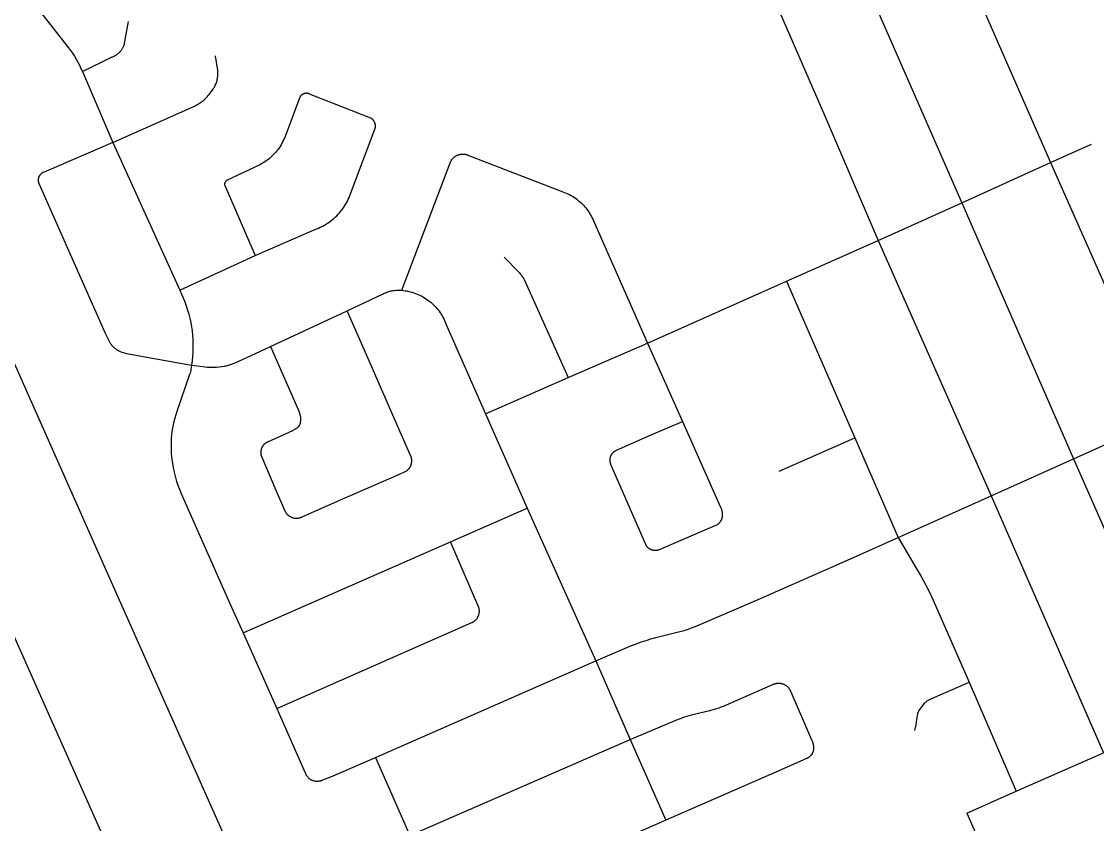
# Model space of a CAD drawing. Header units: inches. Extents: x 326453 to 344102, y 4677180 to 4689621.
# Drawn here: x 335754 to 336773, y 4681920 to 4682680 of the extents above; entities that cross this region are included whole.
import ezdxf

# ---------------------------------------------------------------- set-up
doc = ezdxf.new("R2010")
doc.units = ezdxf.units.IN
doc.header["$MEASUREMENT"] = 0
doc.layers.add('Street_Centreline', color=7, linetype='Continuous')

msp = doc.modelspace()

# ---------------------------------------------------------------- linework, layer by layer
at = {"layer": 'Street_Centreline'}
for p, q in [((336622.7996, 4682786.7001), (336728.0998, 4682546.4713)), ((336538.6799, 4682749.485), (336644.0211, 4682508.2343)), ((335811.8088, 4682632.5335), (335840.6216, 4682565.4732)), ((335840.6216, 4682565.4732), (335903.9129, 4682425.7648)), ((336728.0998, 4682546.4713), (336766.861, 4682563.8566)), ((336644.0211, 4682508.2343), (336728.0998, 4682546.4713)), ((336728.0998, 4682546.4713), (336835.0896, 4682304.35)), ((336565.1272, 4682472.6), (336644.0211, 4682508.2343)), ((336644.0211, 4682508.2343), (336749.982, 4682266.106)), ((336478.1676, 4682434.386), (336565.1272, 4682472.6)), ((336565.1272, 4682472.6), (336671.9608, 4682231.0464)), ((335903.9129, 4682425.7648), (335975.288, 4682458.4984)), ((336346.818, 4682375.5601), (336478.1676, 4682434.386)), ((336478.1676, 4682434.386), (336542.7689, 4682286.0262)), ((335990.0116, 4682372.5689), (336062.4317, 4682406.2854)), ((335731.9821, 4682390.1314), (335838.9934, 4682149.928)), ((336271.5811, 4682342.9804), (336346.818, 4682375.5601)), ((336346.818, 4682375.5601), (336379.8422, 4682301.3855)), ((335635.9093, 4682347.6718), (335850.7681, 4681865.4345)), ((336193.2681, 4682308.5987), (336271.5811, 4682342.9804)), ((336193.2681, 4682308.5987), (336232.8703, 4682219.5618)), ((336749.982, 4682266.106), (336835.0896, 4682304.35)), ((336471.1628, 4682254.4758), (336542.7689, 4682286.0262)), ((336542.7689, 4682286.0262), (336583.8054, 4682191.7841)), ((336671.9608, 4682231.0464), (336749.982, 4682266.106)), ((336749.982, 4682266.106), (336856.4408, 4682023.2584)), ((336583.8054, 4682191.7841), (336671.9608, 4682231.0464)), ((336671.9608, 4682231.0464), (336778.2187, 4681988.0085)), ((336160.3653, 4682187.5942), (336232.8703, 4682219.5618)), ((336232.8703, 4682219.5618), (336297.7303, 4682075.0834)), ((335964.0047, 4682101.5273), (336160.3653, 4682187.5942)), ((335838.9934, 4682149.928), (335946.4587, 4681908.8853)), ((335964.0047, 4682101.5273), (335995.7865, 4682029.9802)), ((336089.1091, 4681983.5099), (336297.7303, 4682075.0834)), ((336297.7303, 4682075.0834), (336330.3597, 4682000.7163)), ((336651.1136, 4682054.9932), (336695.5568, 4681951.62)), ((336121.6078, 4681909.6466), (336330.3597, 4682000.7163)), ((336330.3597, 4682000.7163), (336363.9584, 4681924.14)), ((336695.5568, 4681951.62), (336778.2187, 4681988.0085)), ((336089.1091, 4681983.5099), (336121.6078, 4681909.6466)), ((336648.7976, 4681930.7992), (336695.5568, 4681951.62)), ((336363.9584, 4681924.14), (336155.0241, 4681832.9122)), ((336648.7976, 4681930.7992), (336686.1167, 4681846.9104))]:
    msp.add_line(p, q, dxfattribs=at)
for points in [[(335704.1387, 4682839.1749), (335721.6021, 4682789.707), (335723.4037, 4682784.6985), (335725.3719, 4682779.7531), (335727.5043, 4682774.8763), (335729.7986, 4682770.0735), (335760.3433, 4682706.8459), (335761.5787, 4682704.3955), (335762.8964, 4682701.9883), (335764.2949, 4682699.6272), (335765.7726, 4682697.3149), (335767.3279, 4682695.0539), (335768.9588, 4682692.847), (335783.782, 4682673.9322), (335798.7075, 4682655.146), (335800.6792, 4682652.5286), (335802.5596, 4682649.845), (335804.3465, 4682647.0982), (335806.0379, 4682644.2915), (335807.6316, 4682641.4283), (335809.1258, 4682638.5119), (335810.5187, 4682635.5458), (335811.8088, 4682632.5335)], [(336460.2568, 4682715.4224), (336514.2187, 4682591.3675), (336565.1272, 4682472.6)], [(335811.8088, 4682632.5335), (335840.1794, 4682646.4139), (335840.7582, 4682646.6294), (335841.3293, 4682646.8647), (335841.8921, 4682647.1193), (335842.4458, 4682647.3931), (335842.9898, 4682647.6856), (335843.5234, 4682647.9966), (335844.0462, 4682648.3257), (335844.5573, 4682648.6724), (335845.0563, 4682649.0364), (335845.5426, 4682649.4173), (335846.0155, 4682649.8146), (335846.4745, 4682650.2279), (335846.9192, 4682650.6566), (335847.3489, 4682651.1003), (335847.7632, 4682651.5584), (335848.1616, 4682652.0305), (335848.5435, 4682652.5159), (335848.9087, 4682653.014), (335849.2566, 4682653.5244), (335849.5868, 4682654.0464), (335849.899, 4682654.5794), (335850.1927, 4682655.1227), (335850.4677, 4682655.6758), (335850.7237, 4682656.238), (335850.9602, 4682656.8085), (335851.177, 4682657.3869), (335851.374, 4682657.9723), (335851.5508, 4682658.5641), (335851.7072, 4682659.1617), (335851.8432, 4682659.7642), (335851.9584, 4682660.371), (335852.0528, 4682660.9814), (335855.5758, 4682679.8112)], [(335840.6216, 4682565.4732), (335917.8499, 4682599.958), (335918.8706, 4682600.4336), (335919.8754, 4682600.9417), (335920.8635, 4682601.4818), (335921.8336, 4682602.0535), (335922.785, 4682602.6559), (335923.7164, 4682603.2887), (335924.6271, 4682603.951), (335925.516, 4682604.6423), (335926.6737, 4682605.6042), (335927.7996, 4682606.6032), (335928.8925, 4682607.6382), (335929.9511, 4682608.7081), (335930.9745, 4682609.8119), (335931.9615, 4682610.9483), (335932.911, 4682612.1162), (335933.8221, 4682613.3143), (335934.6939, 4682614.5414), (335935.5253, 4682615.7961), (335936.3156, 4682617.0772), (335936.7913, 4682617.9099), (335937.2377, 4682618.7588), (335937.6542, 4682619.6227), (335938.0402, 4682620.5006), (335938.3954, 4682621.3915), (335938.7193, 4682622.2943), (335939.0114, 4682623.2078), (335939.2715, 4682624.1309), (335939.4992, 4682625.0625), (335939.6943, 4682626.0016), (335939.8564, 4682626.9468), (335939.9855, 4682627.8972), (335940.0813, 4682628.8515), (335940.1437, 4682629.8085), (335940.1727, 4682630.7671), (335940.1682, 4682631.7262), (335940.1302, 4682632.6845), (335940.0588, 4682633.6409), (335939.9541, 4682634.5943), (335939.8161, 4682635.5434), (335937.8796, 4682647.5315)], [(335975.288, 4682458.4984), (336033.4806, 4682483.7776), (336035.2515, 4682484.4945), (336036.9965, 4682485.2725), (336038.7133, 4682486.1107), (336040.4, 4682487.0081), (336042.0544, 4682487.9635), (336043.6746, 4682488.976), (336045.2587, 4682490.0441), (336046.8047, 4682491.1666), (336048.3107, 4682492.3423), (336049.7749, 4682493.5695), (336051.1956, 4682494.847), (336052.571, 4682496.173), (336053.8994, 4682497.5461), (336055.1794, 4682498.9645), (336056.4092, 4682500.4265), (336057.5875, 4682501.9305), (336058.7128, 4682503.4744), (336059.7837, 4682505.0566), (336060.799, 4682506.6751), (336061.7574, 4682508.3278), (336062.6577, 4682510.0129), (336063.499, 4682511.7283), (336064.2801, 4682513.4718), (336065.0001, 4682515.2415), (336065.6581, 4682517.0351), (336088.7743, 4682578.1599), (336088.8639, 4682578.4464), (336088.9437, 4682578.7359), (336089.0134, 4682579.0279), (336089.0732, 4682579.3222), (336089.1228, 4682579.6183), (336089.1623, 4682579.9159), (336089.1915, 4682580.2147), (336089.2105, 4682580.5144), (336089.2192, 4682580.8145), (336089.2176, 4682581.1147), (336089.2057, 4682581.4148), (336089.1836, 4682581.7142), (336089.1512, 4682582.0127), (336089.1086, 4682582.3099), (336089.0558, 4682582.6055), (336088.993, 4682582.8991), (336088.9201, 4682583.1903), (336088.8373, 4682583.4789), (336088.7446, 4682583.7645), (336088.6423, 4682584.0468), (336088.5303, 4682584.3254), (336088.4088, 4682584.6), (336088.278, 4682584.8702), (336088.138, 4682585.1358), (336087.989, 4682585.3965), (336087.8312, 4682585.6519), (336087.6647, 4682585.9018), (336087.4897, 4682586.1458), (336087.3065, 4682586.3836), (336087.1153, 4682586.6151), (336086.9162, 4682586.8399), (336086.7095, 4682587.0577), (336086.4955, 4682587.2683), (336086.2744, 4682587.4714), (336086.0465, 4682587.6669), (336085.812, 4682587.8544), (336085.5713, 4682588.0338), (336085.3245, 4682588.2048), (336085.072, 4682588.3673), (336084.8141, 4682588.521), (336026.8815, 4682611.3033), (336026.6702, 4682611.4056), (336026.4554, 4682611.5005), (336026.2375, 4682611.5881), (336026.0167, 4682611.668), (336025.7932, 4682611.7404), (336025.5675, 4682611.805), (336025.3396, 4682611.8617), (336025.1099, 4682611.9107), (336024.8787, 4682611.9516), (336024.6462, 4682611.9846), (336024.4127, 4682612.0096), (336024.1784, 4682612.0265), (336023.9438, 4682612.0354), (336023.7089, 4682612.0362), (336023.4742, 4682612.0289), (336023.2399, 4682612.0135), (336023.0062, 4682611.99), (336022.7735, 4682611.9586), (336022.542, 4682611.9191), (336022.312, 4682611.8717), (336022.0837, 4682611.8165), (336021.8575, 4682611.7534), (336021.6337, 4682611.6825), (336021.4123, 4682611.604), (336021.1938, 4682611.5179), (336020.9784, 4682611.4244), (336020.7664, 4682611.3234), (336020.5579, 4682611.2153), (336020.3533, 4682611.1), (336020.1528, 4682610.9778), (336019.9566, 4682610.8488), (336019.765, 4682610.713), (336019.5781, 4682610.5708), (336019.3963, 4682610.4222), (336019.2196, 4682610.2674), (336019.0484, 4682610.1067), (336018.8829, 4682609.9401), (336018.7231, 4682609.768), (336018.5694, 4682609.5905), (336018.4219, 4682609.4077), (336018.2808, 4682609.22), (336018.1462, 4682609.0276), (336018.0183, 4682608.8307), (336017.8972, 4682608.6294), (336017.7832, 4682608.4241), (336017.6763, 4682608.215), (336003.6247, 4682571.0526), (336002.9826, 4682569.4398), (336002.2847, 4682567.8504), (336001.532, 4682566.2863), (336000.7253, 4682564.7492), (335999.8655, 4682563.2412), (335998.9538, 4682561.7641), (335997.9913, 4682560.3195), (335996.979, 4682558.9094), (335995.9183, 4682557.5353), (335994.8104, 4682556.199), (335993.6567, 4682554.902), (335992.4585, 4682553.646), (335991.2173, 4682552.4324), (335989.9346, 4682551.2628), (335988.612, 4682550.1386), (335987.2511, 4682549.061), (335985.8535, 4682548.0315), (335984.4209, 4682547.0512), (335982.9551, 4682546.1214), (335981.4578, 4682545.2432), (335979.9308, 4682544.4176), (335948.8016, 4682529.7255), (335948.6712, 4682529.6612), (335948.5432, 4682529.5924), (335948.4176, 4682529.5192), (335948.2946, 4682529.4417), (335948.1744, 4682529.3599), (335948.0572, 4682529.2741), (335947.9429, 4682529.1842), (335947.8319, 4682529.0904), (335947.7242, 4682528.9928), (335947.6199, 4682528.8915), (335947.5192, 4682528.7867), (335947.4222, 4682528.6784), (335947.3291, 4682528.5669), (335947.2398, 4682528.4521), (335947.1546, 4682528.3343), (335947.0736, 4682528.2137), (335946.9968, 4682528.0903), (335946.9243, 4682527.9643), (335946.8562, 4682527.8359), (335946.7926, 4682527.7052), (335946.7336, 4682527.5723), (335946.6793, 4682527.4375), (335946.6296, 4682527.3009), (335946.5848, 4682527.1626), (335946.5447, 4682527.0229), (335946.5096, 4682526.8819), (335946.4793, 4682526.7397), (335946.454, 4682526.5966), (335946.4337, 4682526.4526), (335946.4185, 4682526.3081), (335946.4082, 4682526.1631), (335946.403, 4682526.0178), (335946.4028, 4682525.8725), (335946.4076, 4682525.7272), (335946.4176, 4682525.5822), (335946.4325, 4682525.4376), (335946.4524, 4682525.2936), (335946.4774, 4682525.1504), (335946.5073, 4682525.0082), (335946.5421, 4682524.8671), (335946.5818, 4682524.7272), (335946.6263, 4682524.5889), (335946.6756, 4682524.4521), (335946.7296, 4682524.3172), (335946.7883, 4682524.1842), (335946.8515, 4682524.0533), (335975.288, 4682458.4984)], [(335840.6216, 4682565.4732), (335777.9516, 4682538.4606), (335774.8027, 4682537.0681), (335774.5487, 4682536.9505), (335774.299, 4682536.8241), (335774.0538, 4682536.689), (335773.8135, 4682536.5455), (335773.5784, 4682536.3937), (335773.3486, 4682536.2337), (335773.1246, 4682536.0659), (335772.9066, 4682535.8904), (335772.6948, 4682535.7074), (335772.4896, 4682535.5171), (335772.291, 4682535.3197), (335772.0995, 4682535.1156), (335771.9152, 4682534.9049), (335771.7384, 4682534.688), (335771.5693, 4682534.4649), (335771.408, 4682534.2362), (335771.2548, 4682534.0019), (335771.1098, 4682533.7625), (335770.9733, 4682533.5181), (335770.8454, 4682533.2691), (335770.7263, 4682533.0159), (335770.616, 4682532.7586), (335770.5148, 4682532.4976), (335770.4227, 4682532.2333), (335770.34, 4682531.9659), (335770.2665, 4682531.6958), (335770.2026, 4682531.4233), (335770.1482, 4682531.1487), (335770.1033, 4682530.8724), (335770.0682, 4682530.5947), (335770.0427, 4682530.316), (335770.027, 4682530.0365), (335770.021, 4682529.7567), (335770.0248, 4682529.4768), (335770.0384, 4682529.1972), (335770.0616, 4682528.9183), (335770.0946, 4682528.6404), (335770.1373, 4682528.3637), (335770.1895, 4682528.0888), (335770.2513, 4682527.8158), (335770.3226, 4682527.5451), (335770.4033, 4682527.277), (335770.4933, 4682527.012), (335770.5925, 4682526.7503), (335770.7007, 4682526.4921), (335770.8179, 4682526.2379), (335770.9439, 4682525.988), (335801.5104, 4682456.844), (335833.4674, 4682385.1059), (335837.2046, 4682377.4968), (335837.5188, 4682376.884), (335837.854, 4682376.2824), (335838.2096, 4682375.6927), (335838.5855, 4682375.1156), (335838.981, 4682374.5518), (335839.3957, 4682374.002), (335839.8291, 4682373.4668), (335840.2807, 4682372.9468), (335840.7499, 4682372.4428), (335841.2363, 4682371.9552), (335841.7392, 4682371.4847), (335842.258, 4682371.0318), (335842.7921, 4682370.597), (335843.3408, 4682370.181), (335843.9036, 4682369.7841), (335844.4798, 4682369.4068), (335845.0686, 4682369.0496), (335845.6694, 4682368.713), (335846.2814, 4682368.3972), (335846.904, 4682368.1028), (335847.5363, 4682367.8299), (335849.0814, 4682367.2265), (335850.6468, 4682366.6782), (335852.2308, 4682366.1857), (335853.8312, 4682365.7497), (335855.446, 4682365.3706), (335857.0733, 4682365.049), (335915.1654, 4682354.7735)], [(336114.0244, 4682425.6394), (336160.6189, 4682547.7807), (336160.829, 4682548.1638), (336161.0521, 4682548.5394), (336161.288, 4682548.9072), (336161.5365, 4682549.2666), (336161.7971, 4682549.6173), (336162.0697, 4682549.9587), (336162.3539, 4682550.2906), (336162.6493, 4682550.6125), (336162.9557, 4682550.9241), (336163.2725, 4682551.2249), (336163.5996, 4682551.5146), (336163.9364, 4682551.7929), (336164.2826, 4682552.0595), (336164.6378, 4682552.3139), (336165.0015, 4682552.556), (336165.3733, 4682552.7855), (336165.7529, 4682553.002), (336166.1396, 4682553.2053), (336166.5331, 4682553.3951), (336166.9329, 4682553.5713), (336167.3386, 4682553.7337), (336167.7496, 4682553.882), (336168.1654, 4682554.016), (336168.5856, 4682554.1357), (336169.0097, 4682554.2408), (336169.4372, 4682554.3313), (336169.8675, 4682554.4069), (336170.3002, 4682554.4678), (336170.7347, 4682554.5137), (336171.1705, 4682554.5446), (336171.6071, 4682554.5605), (336172.0441, 4682554.5614), (336172.4808, 4682554.5472), (336172.9167, 4682554.518), (336173.3514, 4682554.4738), (336173.7843, 4682554.4147), (336174.2149, 4682554.3407), (336174.6427, 4682554.2519), (336175.0672, 4682554.1485), (336175.4879, 4682554.0305), (336175.9043, 4682553.8981), (336176.3159, 4682553.7514), (336176.7222, 4682553.5907), (336265.0377, 4682519.2635), (336266.6182, 4682518.7437), (336268.18, 4682518.1701), (336269.7211, 4682517.5432), (336271.2399, 4682516.8638), (336272.7344, 4682516.1327), (336274.203, 4682515.3507), (336275.6439, 4682514.5188), (336277.0554, 4682513.638), (336278.4359, 4682512.7092), (336279.7836, 4682511.7337), (336281.0972, 4682510.7125), (336282.3749, 4682509.6468), (336283.6152, 4682508.5379), (336284.8169, 4682507.3871), (336285.9783, 4682506.1958), (336287.0982, 4682504.9653), (336288.1751, 4682503.6971), (336289.208, 4682502.3927), (336290.1955, 4682501.0537), (336291.1364, 4682499.6815), (336292.0298, 4682498.2779), (336292.8744, 4682496.8444), (336293.6694, 4682495.3829), (336294.4138, 4682493.8949), (336295.1067, 4682492.3822), (336295.7472, 4682490.8467), (336346.818, 4682375.5601)], [(336210.9133, 4682456.8713), (336225.0788, 4682442.3389), (336226.0348, 4682441.2467), (336226.9547, 4682440.1238), (336227.8374, 4682438.9716), (336228.682, 4682437.7911), (336229.4876, 4682436.5836), (336230.2534, 4682435.3505), (336271.5811, 4682342.9804)], [(335903.9129, 4682425.7648), (335905.6663, 4682422.107), (335907.294, 4682418.3915), (335908.7941, 4682414.6227), (335910.1649, 4682410.805), (335911.4047, 4682406.9427), (335912.5122, 4682403.0405), (335913.486, 4682399.1027), (335914.325, 4682395.1341), (335915.0282, 4682391.1392), (335915.5948, 4682387.1226), (335916.0242, 4682383.089), (335916.3159, 4682379.0431), (335916.4694, 4682374.9897), (335916.4847, 4682370.9333), (335916.3618, 4682366.8789), (335916.1006, 4682362.8309), (335915.7017, 4682358.7942), (335915.1654, 4682354.7735)], [(336062.4317, 4682406.2854), (336096.3816, 4682422.3471), (336097.4099, 4682422.8284), (336098.454, 4682423.2748), (336099.5124, 4682423.6856), (336100.5842, 4682424.0605), (336101.668, 4682424.3989), (336102.7626, 4682424.7006), (336103.8668, 4682424.9651), (336104.9793, 4682425.1922), (336106.0988, 4682425.3816), (336107.224, 4682425.5331), (336108.3538, 4682425.6465), (336109.4867, 4682425.7217), (336110.6215, 4682425.7586), (336111.7569, 4682425.7572), (336112.8917, 4682425.7174), (336114.0244, 4682425.6394)], [(336114.0244, 4682425.6394), (336115.6922, 4682425.4719), (336117.3532, 4682425.2473), (336119.0056, 4682424.9659), (336120.6474, 4682424.628), (336122.2767, 4682424.2341), (336123.8914, 4682423.7846), (336125.4899, 4682423.28), (336127.0701, 4682422.7209), (336128.6302, 4682422.108), (336130.1684, 4682421.442), (336131.6828, 4682420.7237), (336133.1718, 4682419.9538), (336134.6335, 4682419.1334), (336136.0662, 4682418.2634), (336137.4682, 4682417.3448), (336138.838, 4682416.3787), (336140.1738, 4682415.3663), (336141.4742, 4682414.3086), (336142.7375, 4682413.207), (336143.9624, 4682412.0627), (336145.1473, 4682410.8771), (336146.2909, 4682409.6517), (336147.3918, 4682408.3877), (336148.4488, 4682407.0868), (336149.4605, 4682405.7504), (336150.4259, 4682404.3801), (336151.3437, 4682402.9775), (336152.2129, 4682401.5443), (336153.0325, 4682400.0822), (336153.8015, 4682398.5928), (336154.519, 4682397.078), (336155.1842, 4682395.5394), (336155.7963, 4682393.979), (336193.2681, 4682308.5987)], [(335990.0116, 4682372.5689), (336016.8505, 4682310.6436), (336017.0748, 4682310.1013), (336017.281, 4682309.5519), (336017.4689, 4682308.9959), (336017.638, 4682308.434), (336017.7885, 4682307.8667), (336017.9199, 4682307.2948), (336018.0322, 4682306.7188), (336018.1254, 4682306.1394), (336018.1992, 4682305.5572), (336018.2535, 4682304.9729), (336018.2884, 4682304.3871), (336018.3038, 4682303.8004), (336018.2997, 4682303.2136), (336018.276, 4682302.6272), (336018.2328, 4682302.042), (336018.1702, 4682301.4585), (336018.0882, 4682300.8774), (336017.9869, 4682300.2994), (336017.8664, 4682299.725), (336017.8053, 4682299.4759), (336017.7358, 4682299.229), (336017.6578, 4682298.9846), (336017.5716, 4682298.743), (336017.4772, 4682298.5045), (336017.3746, 4682298.2693), (336017.2642, 4682298.0378), (336017.1458, 4682297.8102), (336017.0198, 4682297.5868), (336016.8862, 4682297.3678), (336016.7453, 4682297.1535), (336016.5971, 4682296.9441), (336016.4418, 4682296.7399), (336016.2797, 4682296.5411), (336016.1108, 4682296.348), (336015.9355, 4682296.1607), (336015.7539, 4682295.9796), (336015.5662, 4682295.8047), (336015.3727, 4682295.6363), (336014.8864, 4682295.2411), (336014.3874, 4682294.8621), (336013.8761, 4682294.4997), (336013.3533, 4682294.1543), (336012.8194, 4682293.8263), (336012.2749, 4682293.5159), (336011.7206, 4682293.2237), (336011.157, 4682292.9497), (336010.5847, 4682292.6945), (335986.9657, 4682282.0073), (335986.6306, 4682281.8487), (335986.3012, 4682281.6785), (335985.9778, 4682281.4972), (335985.6609, 4682281.3047), (335985.3508, 4682281.1015), (335985.0479, 4682280.8877), (335984.7526, 4682280.6635), (335984.4652, 4682280.4293), (335984.186, 4682280.1853), (335983.9154, 4682279.9319), (335983.6537, 4682279.6692), (335983.4013, 4682279.3977), (335983.1583, 4682279.1176), (335982.9252, 4682278.8293), (335982.7021, 4682278.5332), (335982.4894, 4682278.2295), (335982.2874, 4682277.9186), (335982.0961, 4682277.601), (335981.9159, 4682277.277), (335981.747, 4682276.9469), (335981.5896, 4682276.6112), (335981.4439, 4682276.2703), (335981.31, 4682275.9246), (335981.1881, 4682275.5744), (335981.0784, 4682275.2202), (335980.981, 4682274.8625), (335980.8959, 4682274.5016), (335980.8234, 4682274.1381), (335980.7634, 4682273.7722), (335980.7162, 4682273.4044), (335980.6816, 4682273.0353), (335980.6598, 4682272.6652), (335980.6507, 4682272.2945), (335980.6545, 4682271.9238), (335980.6711, 4682271.5534), (335980.7004, 4682271.1838), (335980.7424, 4682270.8154), (335980.7972, 4682270.4487), (335980.8645, 4682270.0841), (335980.9444, 4682269.7221), (335981.0368, 4682269.363), (335981.1414, 4682269.0073), (335981.2583, 4682268.6555), (335981.3873, 4682268.3079), (335981.5281, 4682267.9649), (335981.6808, 4682267.627), (335994.8003, 4682236.3947), (336003.4937, 4682216.9615), (336003.6671, 4682216.5911), (336003.8533, 4682216.2269), (336004.0518, 4682215.8693), (336004.2626, 4682215.5188), (336004.4854, 4682215.1758), (336004.7199, 4682214.8407), (336004.9658, 4682214.5138), (336005.2228, 4682214.1957), (336005.4907, 4682213.8866), (336005.769, 4682213.587), (336006.0576, 4682213.2971), (336006.356, 4682213.0173), (336006.6638, 4682212.7481), (336006.9808, 4682212.4896), (336007.3065, 4682212.2422), (336007.6406, 4682212.0062), (336007.9826, 4682211.7818), (336008.3321, 4682211.5695), (336008.6887, 4682211.3692), (336009.0521, 4682211.1815), (336009.4217, 4682211.0063), (336009.7971, 4682210.8441), (336010.1779, 4682210.6949), (336010.5637, 4682210.5589), (336010.9539, 4682210.4363), (336011.3481, 4682210.3272), (336011.7458, 4682210.2319), (336012.1466, 4682210.1503), (336012.55, 4682210.0826), (336012.9554, 4682210.0288), (336013.3625, 4682209.9891), (336013.7707, 4682209.9635), (336014.1795, 4682209.9519), (336014.5885, 4682209.9545), (336014.9972, 4682209.9712), (336015.405, 4682210.002), (336015.8116, 4682210.0468), (336016.2163, 4682210.1056), (336016.6188, 4682210.1784), (336017.0186, 4682210.2651), (336017.415, 4682210.3655), (336017.8078, 4682210.4794), (336018.3651, 4682210.6614), (336018.9162, 4682210.8609), (336019.4608, 4682211.0778), (336019.9982, 4682211.3119), (336020.5279, 4682211.5629), (336058.4329, 4682228.3663), (336111.4114, 4682251.3553), (336116.7041, 4682253.7146), (336117.0698, 4682253.8853), (336117.4295, 4682254.0686), (336117.7825, 4682254.2644), (336118.1285, 4682254.4722), (336118.467, 4682254.692), (336118.7978, 4682254.9235), (336119.1202, 4682255.1662), (336119.434, 4682255.4201), (336119.7389, 4682255.6847), (336120.0343, 4682255.9597), (336120.32, 4682256.2449), (336120.5956, 4682256.5398), (336120.8608, 4682256.8441), (336121.1153, 4682257.1574), (336121.3586, 4682257.4794), (336121.5907, 4682257.8097), (336121.8112, 4682258.1478), (336122.0197, 4682258.4934), (336122.2161, 4682258.8461), (336122.4001, 4682259.2053), (336122.5716, 4682259.5708), (336122.7302, 4682259.9419), (336122.8758, 4682260.3184), (336123.0082, 4682260.6997), (336123.1274, 4682261.0854), (336123.233, 4682261.4749), (336123.325, 4682261.868), (336123.4033, 4682262.2639), (336123.4678, 4682262.6624), (336123.5184, 4682263.0629), (336123.555, 4682263.4648), (336123.5777, 4682263.8679), (336123.5863, 4682264.2714), (336123.5809, 4682264.675), (336123.5614, 4682265.0782), (336123.528, 4682265.4804), (336123.4806, 4682265.8813), (336123.4193, 4682266.2802), (336123.3441, 4682266.6768), (336123.2552, 4682267.0706), (336123.1527, 4682267.461), (336123.0366, 4682267.8476), (336122.9072, 4682268.2299), (336122.7646, 4682268.6075), (336110.1227, 4682297.3562), (336080.9564, 4682363.7828), (336062.4317, 4682406.2854)], [(335915.1654, 4682354.7735), (335926.0006, 4682353.3775), (335928.0084, 4682353.1509), (335930.0222, 4682352.9875), (335932.0403, 4682352.8874), (335934.0604, 4682352.8508), (335936.0808, 4682352.8777), (335938.6336, 4682352.9963), (335941.1808, 4682353.2035), (335943.7192, 4682353.4991), (335946.2458, 4682353.8828), (335947.2167, 4682354.0626), (335948.1817, 4682354.2715), (335949.14, 4682354.5093), (335950.0908, 4682354.7758), (335951.0331, 4682355.0708), (335951.9661, 4682355.394), (335956.593, 4682357.1281), (335975.5267, 4682365.727), (335990.0116, 4682372.5689)], [(335915.1654, 4682354.7735), (335914.8585, 4682352.1943), (335914.6258, 4682350.9503), (335914.3535, 4682349.7142), (335914.042, 4682348.4875), (335913.6916, 4682347.2713), (335913.3027, 4682346.0669), (335901.1464, 4682310.8081), (335900.1381, 4682307.764), (335899.2315, 4682304.6882), (335898.4278, 4682301.5838), (335897.7279, 4682298.4544), (335897.1324, 4682295.3035), (335896.6422, 4682292.1345), (335896.2576, 4682288.951), (335895.9792, 4682285.7564), (335895.8072, 4682282.5543), (335895.7419, 4682279.3483), (335895.7947, 4682275.4506), (335895.982, 4682271.5571), (335896.3038, 4682267.6724), (335896.7595, 4682263.8011), (335897.3487, 4682259.9478), (335898.0706, 4682256.1172), (335898.9244, 4682252.3139), (335899.9091, 4682248.5423), (335901.0234, 4682244.8069), (335902.2661, 4682241.1123), (335903.6357, 4682237.4628), (335905.1306, 4682233.8628), (335951.3793, 4682129.3908), (335964.0047, 4682101.5273)], [(336379.8422, 4682301.3855), (336415.8379, 4682220.4427), (336416.0966, 4682219.8325), (336416.3341, 4682219.2136), (336416.5498, 4682218.5869), (336416.7437, 4682217.953), (336416.9154, 4682217.3128), (336417.0648, 4682216.667), (336417.1917, 4682216.0164), (336417.2959, 4682215.3618), (336417.3772, 4682214.704), (336417.4357, 4682214.0437), (336417.4712, 4682213.3818), (336417.4787, 4682212.9928), (336417.4729, 4682212.6037), (336417.454, 4682212.215), (336417.4218, 4682211.8272), (336417.3766, 4682211.4407), (336417.3182, 4682211.056), (336417.2468, 4682210.6735), (336417.1624, 4682210.2936), (336417.0652, 4682209.9168), (336416.9552, 4682209.5435), (336416.8327, 4682209.1742), (336416.6977, 4682208.8092), (336416.5503, 4682208.4491), (336416.3908, 4682208.0941), (336416.2194, 4682207.7448), (336416.0362, 4682207.4015), (336415.8414, 4682207.0646), (336415.6353, 4682206.7345), (336415.4181, 4682206.4116), (336415.1901, 4682206.0963), (336414.9515, 4682205.7889), (336414.7026, 4682205.4898), (336414.4437, 4682205.1993), (336414.1751, 4682204.9177), (336413.8971, 4682204.6455), (336413.61, 4682204.3828), (336413.3141, 4682204.1301), (336413.0098, 4682203.8875), (336412.6975, 4682203.6554), (336357.8002, 4682180.1652), (336357.4821, 4682180.0355), (336357.1598, 4682179.9168), (336356.8336, 4682179.8093), (336356.5038, 4682179.713), (336356.171, 4682179.6282), (336355.8354, 4682179.5548), (336355.4975, 4682179.493), (336355.1577, 4682179.4428), (336354.8164, 4682179.4044), (336354.4739, 4682179.3777), (336354.1307, 4682179.3628), (336353.7872, 4682179.3597), (336353.4439, 4682179.3684), (336353.101, 4682179.3889), (336352.759, 4682179.4211), (336352.4183, 4682179.4651), (336352.0794, 4682179.5208), (336351.7425, 4682179.5881), (336351.4082, 4682179.6669), (336351.0768, 4682179.7572), (336350.7486, 4682179.8588), (336350.4242, 4682179.9716), (336350.1038, 4682180.0955), (336349.7879, 4682180.2304), (336349.4768, 4682180.376), (336349.1709, 4682180.5322), (336348.9108, 4682180.6765), (336348.6558, 4682180.8296), (336348.4062, 4682180.9913), (336348.1622, 4682181.1615), (336347.9243, 4682181.34), (336347.6926, 4682181.5265), (336347.4674, 4682181.7208), (336347.249, 4682181.9227), (336347.0376, 4682182.1319), (336346.8335, 4682182.3483), (336346.637, 4682182.5716), (336346.4482, 4682182.8014), (336346.2674, 4682183.0376), (336346.0948, 4682183.2798), (336345.9306, 4682183.5278), (336345.7749, 4682183.7813), (336345.6281, 4682184.0399), (336345.4902, 4682184.3034), (336345.3613, 4682184.5715), (336345.2418, 4682184.8439), (336345.1316, 4682185.1201), (336315.2043, 4682253.3886), (336312.0843, 4682260.6757), (336311.9461, 4682261.0145), (336311.8198, 4682261.3579), (336311.7056, 4682261.7055), (336311.6035, 4682262.0569), (336311.5137, 4682262.4115), (336311.4363, 4682262.7691), (336311.3714, 4682263.1292), (336311.3191, 4682263.4913), (336311.2793, 4682263.8551), (336311.2523, 4682264.22), (336311.238, 4682264.5856), (336311.2364, 4682264.9514), (336311.2475, 4682265.3171), (336311.2713, 4682265.6823), (336311.3079, 4682266.0463), (336311.357, 4682266.4089), (336311.4188, 4682266.7695), (336311.4931, 4682267.1278), (336311.5798, 4682267.4832), (336311.6788, 4682267.8355), (336311.79, 4682268.1841), (336311.9132, 4682268.5286), (336312.0484, 4682268.8686), (336312.1953, 4682269.2036), (336312.3538, 4682269.5334), (336312.5236, 4682269.8575), (336312.7047, 4682270.1755), (336312.8967, 4682270.4869), (336313.0994, 4682270.7915), (336313.3125, 4682271.0889), (336313.5359, 4682271.3787), (336313.7693, 4682271.6605), (336314.0123, 4682271.934), (336314.2647, 4682272.1989), (336314.5261, 4682272.4549), (336314.7963, 4682272.7016), (336315.0749, 4682272.9388), (336315.3616, 4682273.1661), (336315.656, 4682273.3834), (336315.9578, 4682273.5902), (336316.2666, 4682273.7864), (336316.5821, 4682273.9718), (336316.9038, 4682274.1461), (336317.2313, 4682274.309), (336350.0863, 4682288.7209), (336379.8422, 4682301.3855)], [(336297.7303, 4682075.0834), (336331.6075, 4682089.3985), (336336.1088, 4682091.2149), (336340.6668, 4682092.884), (336345.2766, 4682094.4041), (336349.9334, 4682095.7735), (336354.6322, 4682096.9907), (336377.1233, 4682102.6797), (336381.2378, 4682103.8384), (336385.3124, 4682105.1303), (336389.343, 4682106.5539), (336393.3251, 4682108.1078), (336397.2546, 4682109.7903), (336451.2601, 4682133.1705), (336538.749, 4682171.6683), (336583.8054, 4682191.7841)], [(336583.8054, 4682191.7841), (336601.0617, 4682162.6588), (336605.692, 4682154.7773), (336610.0675, 4682146.7517), (336614.1838, 4682138.59), (336618.0365, 4682130.3007), (336651.1136, 4682054.9932)], [(335995.7865, 4682029.9802), (336180.4993, 4682111.2262), (336180.8787, 4682111.406), (336181.2516, 4682111.599), (336181.6176, 4682111.8049), (336181.9761, 4682112.0234), (336182.3268, 4682112.2544), (336182.6692, 4682112.4974), (336183.0029, 4682112.7523), (336183.3274, 4682113.0186), (336183.6426, 4682113.2961), (336183.9478, 4682113.5845), (336184.2427, 4682113.8833), (336184.5271, 4682114.1923), (336184.8004, 4682114.511), (336185.0625, 4682114.8391), (336185.313, 4682115.1761), (336185.5515, 4682115.5216), (336185.7778, 4682115.8753), (336185.9917, 4682116.2367), (336186.1928, 4682116.6053), (336186.3809, 4682116.9807), (336186.5557, 4682117.3624), (336186.7171, 4682117.75), (336186.8649, 4682118.1431), (336186.9989, 4682118.541), (336187.1189, 4682118.9433), (336187.2248, 4682119.3497), (336187.3163, 4682119.7594), (336187.3936, 4682120.1722), (336187.4564, 4682120.5873), (336187.5046, 4682121.0044), (336187.5383, 4682121.423), (336187.5573, 4682121.8424), (336187.5617, 4682122.2623), (336187.5513, 4682122.6821), (336187.5264, 4682123.1012), (336187.4868, 4682123.5192), (336187.4326, 4682123.9356), (336187.3639, 4682124.3498), (336187.2808, 4682124.7614), (336187.1834, 4682125.1698), (336187.0718, 4682125.5746), (336160.3653, 4682187.5942)], [(336330.3597, 4682000.7163), (336372.8287, 4682018.4783), (336376.9038, 4682020.1029), (336381.0311, 4682021.5896), (336385.2061, 4682022.937), (336389.4239, 4682024.1435), (336397.595, 4682026.2212), (336405.8168, 4682028.0889), (336407.9974, 4682028.5946), (336410.1592, 4682029.1756), (336412.2997, 4682029.8311), (336414.4161, 4682030.5604), (336416.5059, 4682031.3625), (336418.5668, 4682032.2366), (336465.8736, 4682052.9024), (336466.2601, 4682053.0634), (336466.652, 4682053.211), (336467.0487, 4682053.3451), (336467.4497, 4682053.4655), (336467.8547, 4682053.572), (336468.2631, 4682053.6646), (336468.6744, 4682053.743), (336469.0882, 4682053.8073), (336469.5039, 4682053.8573), (336469.9211, 4682053.893), (336470.3393, 4682053.9143), (336470.758, 4682053.9213), (336471.1766, 4682053.9139), (336471.5948, 4682053.8921), (336472.012, 4682053.8559), (336472.4277, 4682053.8054), (336472.8414, 4682053.7407), (336473.2526, 4682053.6618), (336473.6609, 4682053.5688), (336474.0657, 4682053.4619), (336474.4666, 4682053.341), (336474.8632, 4682053.2065), (336475.2549, 4682053.0585), (336475.6412, 4682052.897), (336476.0218, 4682052.7224), (336476.3962, 4682052.5348), (336476.7639, 4682052.3345), (336477.1245, 4682052.1216), (336477.4775, 4682051.8965), (336477.8227, 4682051.6594), (336478.1594, 4682051.4106), (336478.4875, 4682051.1503), (336478.8064, 4682050.8789), (336479.1157, 4682050.5967), (336479.4152, 4682050.3041), (336479.7045, 4682050.0013), (336479.9832, 4682049.6888), (336480.251, 4682049.3669), (336480.5076, 4682049.036), (336480.7526, 4682048.6964), (336480.9858, 4682048.3487), (336481.207, 4682047.9931), (336481.4158, 4682047.6301), (336481.612, 4682047.2602), (336481.7954, 4682046.8838), (336481.9657, 4682046.5012), (336482.1228, 4682046.1131), (336482.2664, 4682045.7198), (336502.2364, 4681999.7606), (336502.5169, 4681999.0832), (336502.7738, 4681998.3964), (336503.0067, 4681997.7012), (336503.2154, 4681996.9983), (336503.3997, 4681996.2887), (336503.5592, 4681995.573), (336503.6939, 4681994.8523), (336503.8035, 4681994.1273), (336503.8471, 4681993.7519), (336503.8778, 4681993.3752), (336503.8957, 4681992.9977), (336503.9006, 4681992.6198), (336503.8927, 4681992.2419), (336503.8718, 4681991.8645), (336503.838, 4681991.4881), (336503.7914, 4681991.113), (336503.732, 4681990.7397), (336503.6599, 4681990.3687), (336503.5752, 4681990.0004), (336503.4779, 4681989.6352), (336503.3682, 4681989.2735), (336503.2462, 4681988.9158), (336503.1121, 4681988.5624), (336502.9659, 4681988.2139), (336502.8079, 4681987.8705), (336502.6383, 4681987.5328), (336502.4573, 4681987.201), (336502.265, 4681986.8756), (336502.0617, 4681986.557), (336501.8477, 4681986.2455), (336501.6231, 4681985.9415), (336501.3882, 4681985.6454), (336501.1434, 4681985.3574), (336500.8889, 4681985.078), (336500.625, 4681984.8074), (336500.352, 4681984.5461), (336500.0702, 4681984.2942), (336499.78, 4681984.052), (336499.4817, 4681983.82), (336499.1756, 4681983.5983), (336498.8621, 4681983.3871), (336498.5416, 4681983.1868), (336498.2145, 4681982.9976), (336497.881, 4681982.8196), (336497.5417, 4681982.6531), (336497.1969, 4681982.4984), (336473.3117, 4681971.9984), (336363.9584, 4681924.14)], [(336599.7518, 4682009.2766), (336600.8077, 4682014.388), (336601.6982, 4682019.5308), (336602.4225, 4682024.6996), (336602.4562, 4682024.9337), (336602.498, 4682025.1666), (336602.5475, 4682025.3978), (336602.605, 4682025.6273), (336602.6701, 4682025.8547), (336602.743, 4682026.0798), (336602.8234, 4682026.3022), (336602.9114, 4682026.5218), (336603.0068, 4682026.7383), (336603.1094, 4682026.9513), (336603.2193, 4682027.1608), (336603.3362, 4682027.3665), (336603.46, 4682027.568), (336603.5906, 4682027.7653), (336603.7277, 4682027.958), (336609.21, 4682035.3871), (336609.5504, 4682035.7255), (336609.9024, 4682036.0519), (336610.2655, 4682036.3657), (336610.6394, 4682036.6667), (336611.0236, 4682036.9545), (336611.4176, 4682037.2287), (336611.8209, 4682037.4889), (336612.2331, 4682037.735), (336612.6536, 4682037.9665), (336613.0819, 4682038.1832), (336613.5175, 4682038.3848), (336651.1136, 4682054.9932)], [(335995.7865, 4682029.9802), (336022.6025, 4681969.174), (336022.8645, 4681968.6152), (336023.1444, 4681968.0652), (336023.4418, 4681967.5245), (336023.7564, 4681966.9935), (336024.0879, 4681966.473), (336024.436, 4681965.9634), (336024.8003, 4681965.4653), (336025.1804, 4681964.9791), (336025.576, 4681964.5054), (336025.9866, 4681964.0446), (336026.1407, 4681963.8829), (336026.3003, 4681963.7265), (336026.4653, 4681963.5758), (336026.6354, 4681963.4309), (336026.8104, 4681963.2919), (336026.9901, 4681963.1591), (336027.1743, 4681963.0325), (336027.3627, 4681962.9125), (336027.5552, 4681962.799), (336027.7515, 4681962.6922), (336027.9514, 4681962.5923), (336028.1546, 4681962.4994), (336028.3609, 4681962.4135), (336028.5701, 4681962.3349), (336029.3617, 4681962.0527)], [(336029.3617, 4681962.0527), (336029.8287, 4681961.8996), (336030.3007, 4681961.7627), (336030.7771, 4681961.642), (336031.2574, 4681961.5378), (336031.741, 4681961.4501), (336032.2273, 4681961.379), (336032.7157, 4681961.3246), (336033.2057, 4681961.287), (336033.6968, 4681961.2662), (336034.1882, 4681961.2623), (336034.6795, 4681961.2752), (336035.17, 4681961.305), (336035.6593, 4681961.3515), (336036.1467, 4681961.4148), (336036.6316, 4681961.4948), (336037.1134, 4681961.5914), (336037.5917, 4681961.7044), (336038.0659, 4681961.8338), (336038.5353, 4681961.9794), (336038.9994, 4681962.1409), (336039.4577, 4681962.3183), (336047.074, 4681965.4171), (336089.1091, 4681983.5099)]]:
    msp.add_lwpolyline(points, dxfattribs=at)

doc.saveas('drawing.dxf')
